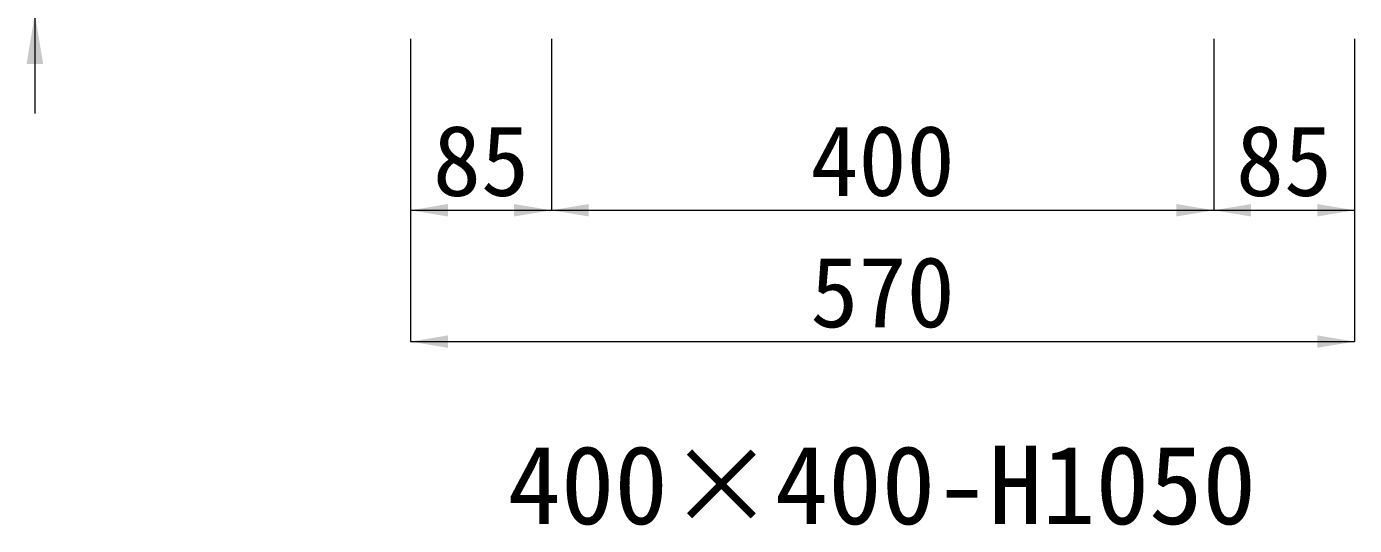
# Model space of a CAD drawing. Units: millimetres at full size. Extents: x -1934 to 78146, y -143454 to -112471.
# Drawn here: x 51635 to 52437, y -133744 to -133443 of the extents above; entities that cross this region are included whole.
import ezdxf
from ezdxf.enums import TextEntityAlignment as Align

# ---------------------------------------------------------------- set-up
doc = ezdxf.new("R2010")
doc.units = ezdxf.units.MM
doc.header["$LTSCALE"] = 23
doc.layers.add('0_2', color=7, linetype='Continuous', lineweight=13)
doc.layers.add('寸法線', color=7, linetype='Continuous', lineweight=13)
doc.styles.add('ＭＳ ゴシック', font='')
doc.styles.get('ＭＳ ゴシック').set_extended_font_data('MS Gothic')

# ---------------------------------------------------------------- blocks, each defined once
blk = doc.blocks.new('filled_arrow')
at = {"color": 0, "linetype": 'Continuous', "lineweight": -2}
blk.add_solid([(7.5, 1.25), (0, 0), (7.5, -1.25)], dxfattribs=at)

msp = doc.modelspace()

# ---------------------------------------------------------------- linework, layer by layer
at = {"layer": '寸法線'}
msp.add_line((51640.14, -133275.71), (51640.14, -133495.71), dxfattribs=at)
at = {"layer": '寸法線', "lineweight": 9}
for p, q in [((51867.11, -133450.71), (51867.11, -133554.1)), ((51867.11, -133450.71), (51867.11, -133633.39)), ((51952.11, -133450.71), (51952.11, -133554.1)), ((51952.11, -133450.71), (51952.11, -133554.1)), ((52352.11, -133450.71), (52352.11, -133554.1)), ((52352.11, -133450.71), (52352.11, -133554.1)), ((52437.11, -133450.71), (52437.11, -133554.1)), ((52437.11, -133450.71), (52437.11, -133633.39)), ((51867.11, -133554.1), (51952.11, -133554.1)), ((51952.11, -133554.1), (52352.11, -133554.1)), ((52352.11, -133554.1), (52437.11, -133554.1)), ((51867.11, -133633.39), (52437.11, -133633.39))]:
    msp.add_line(p, q, dxfattribs=at)

# ---------------------------------------------------------------- block references
at = {"layer": '寸法線', "xscale": 4, "yscale": 4, "rotation": 270}
msp.add_blockref('filled_arrow', (51640.14, -133435.71), dxfattribs=at)
at = {"layer": '寸法線', "lineweight": 9, "xscale": 3, "yscale": 3}
for p in [(51867.11, -133554.1), (51952.11, -133554.1), (52352.11, -133554.1), (51867.11, -133633.39)]:
    msp.add_blockref('filled_arrow', p, dxfattribs=at)
at = {"layer": '寸法線', "lineweight": 9, "xscale": 3, "yscale": 3, "rotation": 180}
for p in [(51952.11, -133554.1), (52352.11, -133554.1), (52437.11, -133554.1), (52437.11, -133633.39)]:
    msp.add_blockref('filled_arrow', p, dxfattribs=at)

# ---------------------------------------------------------------- texts
at = {"layer": '0_2', "style": 'ＭＳ ゴシック'}
msp.add_text('400×400-H1050', height=47.47, dxfattribs=at).set_placement((52151.63, -133719.86), align=Align.MIDDLE_CENTER)
at = {"layer": '寸法線', "style": 'ＭＳ ゴシック'}
for s, p in [('85', (51909.61, -133524.1)), ('400', (52152.11, -133524.1)), ('85', (52394.61, -133524.1)), ('570', (52152.11, -133603.39))]:
    msp.add_text(s, height=42.72, dxfattribs=at).set_placement(p, align=Align.MIDDLE_CENTER)

doc.saveas('drawing.dxf')
